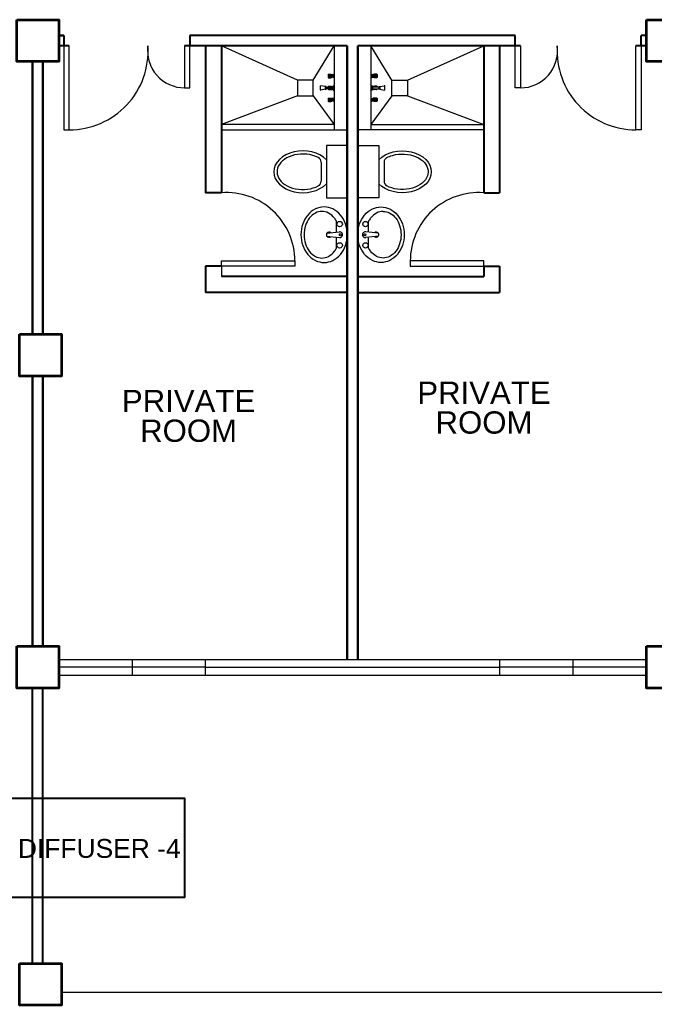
# Model space of a CAD drawing. Header units: millimetres. Extents: x 3 to 421, y 1 to 337.
# Drawn here: x 257.46 to 263.5, y 90.65 to 100.05 of the extents above; entities that cross this region are included whole.
import ezdxf

# ---------------------------------------------------------------- set-up
doc = ezdxf.new("R2010")
doc.units = ezdxf.units.MM
doc.header["$MEASUREMENT"] = 0
doc.layers.add('label', color=7, linetype='Continuous')
doc.layers.add('Legends', color=7, linetype='Continuous')
doc.styles.get("Standard").update_dxf_attribs({"font": 'arial.ttf'})
doc.styles.add('SWISSLT175', font='swissl.ttf', dxfattribs={"height": 0.175})

msp = doc.modelspace()

# ---------------------------------------------------------------- linework, layer by layer
at = {"color": 8, "lineweight": 25}
for p, q in [((257.8787, 99.8966), (257.8287, 99.8966)), ((257.8287, 99.8966), (257.8787, 99.8966)), ((257.8787, 99.8966), (257.8787, 99.7966)), ((262.1787, 99.8966), (259.0787, 99.8966)), ((259.0787, 99.8966), (259.0787, 99.7966)), ((262.1787, 99.7966), (262.1787, 99.8966)), ((263.4287, 99.8966), (263.3787, 99.8966)), ((263.3787, 99.7966), (263.3787, 99.8966)), ((257.9287, 99.7966), (257.8287, 99.7966)), ((260.5787, 99.7966), (259.0287, 99.7966)), ((260.5787, 93.9466), (260.5787, 99.7966)), ((260.5787, 99.7966), (260.5787, 93.9466)), ((260.6787, 93.9466), (260.6787, 99.7966)), ((260.6787, 99.7966), (260.6787, 93.9466)), ((262.2287, 99.7966), (260.6787, 99.7966)), ((263.4287, 99.7966), (263.3287, 99.7966)), ((257.5787, 97.0487), (257.5787, 99.6466)), ((257.5787, 99.6466), (257.5787, 97.0487)), ((257.6787, 97.0487), (257.6787, 99.6466)), ((257.6787, 99.6466), (257.6787, 97.0487)), ((260.5787, 97.411), (260.5787, 99.361)), ((257.5787, 94.0716), (257.5787, 96.6487)), ((257.5787, 96.6487), (257.5787, 94.0716)), ((257.6787, 94.0716), (257.6787, 96.6487)), ((257.6787, 96.6487), (257.6787, 94.0716)), ((257.5787, 91.0487), (257.5787, 93.6716)), ((257.6787, 91.0487), (257.6787, 93.6716))]:
    msp.add_line(p, q, dxfattribs=at)
at = {"color": 8, "lineweight": 25, "ltscale": 0.3}
for p, q in [((259.2287, 99.7966), (259.2287, 98.3966)), ((259.3787, 99.7966), (259.3787, 98.3966)), ((261.8787, 99.7966), (261.8787, 98.3966)), ((262.0287, 99.7966), (262.0287, 98.3966)), ((259.3787, 98.3966), (259.2287, 98.3966)), ((261.8787, 98.3966), (262.0287, 98.3966)), ((259.2287, 97.6966), (259.2287, 97.4466)), ((259.3787, 97.6966), (259.2287, 97.6966)), ((261.8787, 97.6966), (261.8787, 97.5966)), ((261.8787, 97.6966), (262.0287, 97.6966)), ((262.0287, 97.6966), (262.0287, 97.4466)), ((260.5787, 97.5966), (259.3787, 97.5966)), ((260.6787, 97.5966), (261.8787, 97.5966)), ((260.5787, 97.4466), (259.2287, 97.4466)), ((260.6787, 97.4466), (262.0287, 97.4466))]:
    msp.add_line(p, q, dxfattribs=at)
at = {"color": 8, "lineweight": 9}
for p, q in [((260.4537, 99.7966), (259.3787, 99.7966)), ((260.4537, 99.7966), (260.4537, 98.9966)), ((260.8037, 99.7966), (260.8037, 98.9966)), ((260.3965, 99.5234), (260.3984, 99.527)), ((260.3984, 99.527), (260.3984, 99.4936)), ((260.3984, 99.527), (260.4204, 99.527)), ((260.4204, 99.527), (260.4245, 99.5248)), ((260.4263, 99.5243), (260.4321, 99.5243)), ((260.4321, 99.5243), (260.4344, 99.5235)), ((260.4321, 99.5243), (260.4321, 99.4963)), ((260.453, 99.5273), (260.4461, 99.5239)), ((260.4461, 99.5239), (260.4461, 99.4966)), ((260.453, 99.5273), (260.453, 99.4932)), ((260.453, 99.5273), (260.4537, 99.5273)), ((260.4537, 99.5273), (260.4537, 99.4932)), ((260.8037, 99.5273), (260.8037, 99.4932)), ((260.8044, 99.5273), (260.8037, 99.5273)), ((260.8044, 99.5273), (260.8044, 99.4932)), ((260.8044, 99.5273), (260.8113, 99.5239)), ((260.8113, 99.5239), (260.8113, 99.4966)), ((260.8253, 99.5243), (260.823, 99.5235)), ((260.8253, 99.5243), (260.8253, 99.4963)), ((260.8311, 99.5243), (260.8253, 99.5243)), ((260.837, 99.527), (260.8329, 99.5248)), ((260.859, 99.527), (260.837, 99.527)), ((260.859, 99.527), (260.859, 99.4936)), ((260.8609, 99.5234), (260.859, 99.527)), ((260.395, 99.5234), (260.395, 99.4972)), ((260.395, 99.5234), (260.3965, 99.5234)), ((260.395, 99.4972), (260.3965, 99.4972)), ((260.3965, 99.5234), (260.3965, 99.4972)), ((260.3965, 99.4972), (260.3984, 99.4936)), ((260.3984, 99.4936), (260.4204, 99.4936)), ((260.4071, 99.5163), (260.4193, 99.5163)), ((260.4071, 99.5042), (260.4193, 99.5042)), ((260.4072, 99.5234), (260.4194, 99.5234)), ((260.4072, 99.4972), (260.4194, 99.4972)), ((260.4204, 99.5235), (260.4204, 99.5162)), ((260.4204, 99.4971), (260.4204, 99.5044)), ((260.4204, 99.4936), (260.4245, 99.4958)), ((260.4263, 99.4963), (260.4321, 99.4963)), ((260.4321, 99.4963), (260.4344, 99.497)), ((260.4344, 99.5235), (260.4344, 99.497)), ((260.4461, 99.5216), (260.4344, 99.5216)), ((260.4461, 99.4989), (260.4344, 99.4989)), ((260.453, 99.4932), (260.4461, 99.4966)), ((260.453, 99.4932), (260.4537, 99.4932)), ((260.8044, 99.4932), (260.8037, 99.4932)), ((260.8044, 99.4932), (260.8113, 99.4966)), ((260.8113, 99.5216), (260.823, 99.5216)), ((260.8113, 99.4989), (260.823, 99.4989)), ((260.823, 99.5235), (260.823, 99.497)), ((260.8253, 99.4963), (260.823, 99.497)), ((260.8311, 99.4963), (260.8253, 99.4963)), ((260.837, 99.4936), (260.8329, 99.4958)), ((260.837, 99.5235), (260.837, 99.5162)), ((260.837, 99.4971), (260.837, 99.5044)), ((260.859, 99.4936), (260.837, 99.4936)), ((260.8502, 99.5234), (260.838, 99.5234)), ((260.8502, 99.4972), (260.838, 99.4972)), ((260.8503, 99.5163), (260.8381, 99.5163)), ((260.8503, 99.5042), (260.8381, 99.5042)), ((260.8609, 99.4972), (260.859, 99.4936)), ((260.8609, 99.5234), (260.8609, 99.4972)), ((260.8624, 99.5234), (260.8609, 99.5234)), ((260.8624, 99.4972), (260.8609, 99.4972)), ((260.8624, 99.5234), (260.8624, 99.4972)), ((260.3218, 99.3773), (260.3218, 99.416)), ((260.3683, 99.409), (260.3264, 99.4175)), ((260.3683, 99.3843), (260.3264, 99.3758)), ((260.3759, 99.409), (260.3683, 99.409)), ((260.3683, 99.409), (260.3683, 99.3843)), ((260.3683, 99.409), (260.3683, 99.3843)), ((260.3683, 99.3843), (260.3759, 99.3843)), ((260.3759, 99.3843), (260.3759, 99.409)), ((260.3759, 99.4042), (260.4383, 99.4042)), ((260.4383, 99.3891), (260.3759, 99.3891)), ((260.395, 99.4097), (260.395, 99.4042)), ((260.395, 99.4097), (260.3965, 99.4097)), ((260.395, 99.3891), (260.395, 99.3836)), ((260.395, 99.3836), (260.3965, 99.3836)), ((260.3965, 99.4097), (260.3984, 99.4133)), ((260.3965, 99.4097), (260.3965, 99.4042)), ((260.3965, 99.3891), (260.3965, 99.3836)), ((260.3965, 99.3836), (260.3984, 99.38)), ((260.3984, 99.4133), (260.3984, 99.4042)), ((260.3984, 99.4133), (260.4204, 99.4133)), ((260.3984, 99.3891), (260.3984, 99.38)), ((260.3984, 99.38), (260.4204, 99.38)), ((260.4072, 99.4097), (260.4194, 99.4097)), ((260.4072, 99.3836), (260.4194, 99.3836)), ((260.4204, 99.4133), (260.4245, 99.4111)), ((260.4204, 99.4099), (260.4204, 99.4042)), ((260.4204, 99.3834), (260.4204, 99.3891)), ((260.4204, 99.38), (260.4244, 99.3822)), ((260.4262, 99.4107), (260.4321, 99.4107)), ((260.4262, 99.3826), (260.4321, 99.3826)), ((260.4321, 99.4107), (260.4321, 99.4042)), ((260.4321, 99.4107), (260.4344, 99.4099)), ((260.4321, 99.3891), (260.4321, 99.3826)), ((260.4321, 99.3826), (260.4344, 99.3834)), ((260.4344, 99.4099), (260.4344, 99.4042)), ((260.4383, 99.408), (260.4344, 99.408)), ((260.4344, 99.3891), (260.4344, 99.3834)), ((260.4383, 99.3853), (260.4344, 99.3853)), ((260.4383, 99.3793), (260.4383, 99.414)), ((260.4383, 99.414), (260.4479, 99.414)), ((260.4383, 99.4042), (260.4383, 99.3891)), ((260.4479, 99.3793), (260.4383, 99.3793)), ((260.4479, 99.414), (260.4537, 99.4256)), ((260.4479, 99.3793), (260.4479, 99.414)), ((260.4479, 99.414), (260.4479, 99.3793)), ((260.4537, 99.3677), (260.4479, 99.3793)), ((260.4537, 99.4256), (260.4537, 99.3677)), ((260.8095, 99.414), (260.8037, 99.4256)), ((260.8037, 99.4256), (260.8037, 99.3677)), ((260.8037, 99.3677), (260.8095, 99.3793)), ((260.8095, 99.3793), (260.8095, 99.414)), ((260.8191, 99.414), (260.8095, 99.414)), ((260.8095, 99.414), (260.8095, 99.3793)), ((260.8095, 99.3793), (260.8191, 99.3793)), ((260.8191, 99.3793), (260.8191, 99.414)), ((260.8191, 99.408), (260.823, 99.408)), ((260.8815, 99.4042), (260.8191, 99.4042)), ((260.8191, 99.4042), (260.8191, 99.3891)), ((260.8191, 99.3891), (260.8815, 99.3891)), ((260.8191, 99.3853), (260.823, 99.3853)), ((260.8253, 99.4107), (260.823, 99.4099)), ((260.823, 99.4099), (260.823, 99.4042)), ((260.823, 99.3891), (260.823, 99.3834)), ((260.8253, 99.3826), (260.823, 99.3834)), ((260.8253, 99.4107), (260.8253, 99.4042)), ((260.8312, 99.4107), (260.8253, 99.4107)), ((260.8253, 99.3891), (260.8253, 99.3826)), ((260.8312, 99.3826), (260.8253, 99.3826)), ((260.837, 99.4133), (260.8329, 99.4111)), ((260.837, 99.38), (260.833, 99.3822)), ((260.859, 99.4133), (260.837, 99.4133)), ((260.837, 99.4099), (260.837, 99.4042)), ((260.837, 99.3834), (260.837, 99.3891)), ((260.859, 99.38), (260.837, 99.38)), ((260.8502, 99.4097), (260.838, 99.4097)), ((260.8502, 99.3836), (260.838, 99.3836)), ((260.859, 99.4133), (260.859, 99.4042)), ((260.8609, 99.4097), (260.859, 99.4133)), ((260.859, 99.3891), (260.859, 99.38)), ((260.8609, 99.3836), (260.859, 99.38)), ((260.8609, 99.4097), (260.8609, 99.4042)), ((260.8624, 99.4097), (260.8609, 99.4097)), ((260.8609, 99.3891), (260.8609, 99.3836)), ((260.8624, 99.3836), (260.8609, 99.3836)), ((260.8624, 99.4097), (260.8624, 99.4042)), ((260.8624, 99.3891), (260.8624, 99.3836)), ((260.8815, 99.409), (260.8891, 99.409)), ((260.8815, 99.3843), (260.8815, 99.409)), ((260.8891, 99.3843), (260.8815, 99.3843)), ((260.8891, 99.409), (260.931, 99.4175)), ((260.8891, 99.409), (260.8891, 99.3843)), ((260.8891, 99.409), (260.8891, 99.3843)), ((260.8891, 99.3843), (260.931, 99.3758)), ((260.9356, 99.3773), (260.9356, 99.416)), ((260.395, 99.2961), (260.3965, 99.2961)), ((260.395, 99.2961), (260.395, 99.2699)), ((260.395, 99.2699), (260.3965, 99.2699)), ((260.3965, 99.2961), (260.3984, 99.2997)), ((260.3965, 99.2961), (260.3965, 99.2699)), ((260.3965, 99.2699), (260.3984, 99.2663)), ((260.3984, 99.2997), (260.4204, 99.2997)), ((260.3984, 99.2997), (260.3984, 99.2663)), ((260.3984, 99.2663), (260.4204, 99.2663)), ((260.4071, 99.2891), (260.4192, 99.2891)), ((260.4071, 99.277), (260.4192, 99.277)), ((260.4072, 99.2961), (260.4194, 99.2961)), ((260.4072, 99.2699), (260.4193, 99.2699)), ((260.4204, 99.2997), (260.4244, 99.2975)), ((260.4204, 99.2962), (260.4204, 99.2889)), ((260.4204, 99.2698), (260.4204, 99.2771)), ((260.4204, 99.2663), (260.4244, 99.2685)), ((260.4262, 99.297), (260.4321, 99.297)), ((260.4262, 99.269), (260.4321, 99.269)), ((260.4321, 99.297), (260.4321, 99.269)), ((260.4321, 99.297), (260.4344, 99.2963)), ((260.4321, 99.269), (260.4344, 99.2698)), ((260.4344, 99.2963), (260.4344, 99.2698)), ((260.4461, 99.2944), (260.4344, 99.2944)), ((260.4461, 99.2716), (260.4344, 99.2716)), ((260.4529, 99.3001), (260.4461, 99.2966)), ((260.4461, 99.2966), (260.4461, 99.2694)), ((260.4529, 99.266), (260.4461, 99.2694)), ((260.4529, 99.3001), (260.4537, 99.3001)), ((260.4529, 99.3001), (260.4529, 99.266)), ((260.4529, 99.266), (260.4537, 99.266)), ((260.4537, 99.3001), (260.4537, 99.266)), ((260.8045, 99.3001), (260.8037, 99.3001)), ((260.8037, 99.3001), (260.8037, 99.266)), ((260.8045, 99.266), (260.8037, 99.266)), ((260.8045, 99.3001), (260.8113, 99.2966)), ((260.8045, 99.3001), (260.8045, 99.266)), ((260.8045, 99.266), (260.8113, 99.2694)), ((260.8113, 99.2966), (260.8113, 99.2694)), ((260.8113, 99.2944), (260.823, 99.2944)), ((260.8113, 99.2716), (260.823, 99.2716)), ((260.8253, 99.297), (260.823, 99.2963)), ((260.823, 99.2963), (260.823, 99.2698)), ((260.8253, 99.269), (260.823, 99.2698)), ((260.8312, 99.297), (260.8253, 99.297)), ((260.8253, 99.297), (260.8253, 99.269)), ((260.8312, 99.269), (260.8253, 99.269)), ((260.837, 99.2997), (260.833, 99.2975)), ((260.837, 99.2663), (260.833, 99.2685)), ((260.859, 99.2997), (260.837, 99.2997)), ((260.837, 99.2962), (260.837, 99.2889)), ((260.837, 99.2698), (260.837, 99.2771)), ((260.859, 99.2663), (260.837, 99.2663)), ((260.8502, 99.2961), (260.838, 99.2961)), ((260.8502, 99.2699), (260.8381, 99.2699)), ((260.8503, 99.2891), (260.8382, 99.2891)), ((260.8503, 99.277), (260.8382, 99.277)), ((260.8609, 99.2961), (260.859, 99.2997)), ((260.859, 99.2997), (260.859, 99.2663)), ((260.8609, 99.2699), (260.859, 99.2663)), ((260.8624, 99.2961), (260.8609, 99.2961)), ((260.8609, 99.2961), (260.8609, 99.2699)), ((260.8624, 99.2699), (260.8609, 99.2699)), ((260.8624, 99.2961), (260.8624, 99.2699)), ((260.5787, 98.8466), (260.3787, 98.8466)), ((260.3787, 98.8466), (260.3787, 98.3466)), ((260.5787, 98.3466), (260.5787, 98.8466)), ((260.6787, 98.8466), (260.8787, 98.8466)), ((260.6787, 98.3466), (260.6787, 98.8466)), ((260.8787, 98.8466), (260.8787, 98.3466)), ((260.3287, 98.6872), (260.3287, 98.5063)), ((260.9287, 98.6872), (260.9287, 98.5063)), ((260.3787, 98.3466), (260.5787, 98.3466)), ((260.8787, 98.3466), (260.6787, 98.3466)), ((260.4767, 98.021), (260.4767, 98.1233)), ((260.7807, 98.021), (260.7807, 98.1233)), ((260.3808, 98.0111), (260.5027, 98.0245)), ((260.8766, 98.0111), (260.7547, 98.0245)), ((260.3808, 97.9821), (260.5027, 97.9688)), ((260.8766, 97.9821), (260.7547, 97.9688)), ((257.8287, 93.9466), (260.5787, 93.9466)), ((257.8287, 93.9466), (257.8287, 93.7966)), ((258.5287, 93.9466), (258.5287, 93.7966)), ((259.2287, 93.7966), (259.2287, 93.9466)), ((260.5787, 93.9466), (260.6787, 93.9466)), ((260.6787, 93.9466), (263.4287, 93.9466)), ((262.0287, 93.9466), (262.0287, 93.7966)), ((262.7287, 93.9466), (262.7287, 93.7966)), ((263.4287, 93.7966), (263.4287, 93.9466)), ((259.2287, 93.8716), (257.8287, 93.8716)), ((257.8287, 93.7966), (260.6787, 93.7966)), ((259.2287, 93.8716), (262.0287, 93.8716)), ((260.5787, 93.7966), (263.4287, 93.7966)), ((263.4287, 93.8716), (262.0287, 93.8716)), ((273.1787, 90.7716), (257.8537, 90.7716))]:
    msp.add_line(p, q, dxfattribs=at)
at = {"color": 8, "lineweight": 9, "ltscale": 0.3}
for p, q in [((260.1037, 99.4716), (259.3787, 99.7966)), ((260.2537, 99.4716), (260.4537, 99.7966)), ((261.0037, 99.4716), (260.8037, 99.7966)), ((261.1537, 99.4716), (261.8787, 99.7966)), ((260.1037, 99.3216), (259.3787, 99.0466)), ((260.2537, 99.3216), (260.4537, 99.0466)), ((261.0037, 99.3216), (260.8037, 99.0466)), ((261.1537, 99.3216), (261.8787, 99.0466))]:
    msp.add_line(p, q, dxfattribs=at)
at = {"color": 8, "lineweight": 13, "ltscale": 0.3}
msp.add_line((259.3787, 97.6966), (259.3787, 97.5966), dxfattribs=at)
at = {"color": 8, "lineweight": 35}
for points in [[(257.4287, 100.0466), (257.8287, 100.0466), (257.8287, 99.6466), (257.4287, 99.6466)], [(263.4287, 100.0466), (263.8287, 100.0466), (263.8287, 99.6466), (263.4287, 99.6466)], [(257.4537, 97.0487), (257.8537, 97.0487), (257.8537, 96.6487), (257.4537, 96.6487)], [(257.4287, 94.0716), (257.8287, 94.0716), (257.8287, 93.6716), (257.4287, 93.6716)], [(263.4287, 94.0716), (263.8287, 94.0716), (263.8287, 93.6716), (263.4287, 93.6716)], [(257.4537, 91.0487), (257.8537, 91.0487), (257.8537, 90.6487), (257.4537, 90.6487)]]:
    msp.add_lwpolyline(points, close=True, dxfattribs=at)
at = {"color": 8, "lineweight": 13, "ltscale": 0.03}
for points in [[(257.9287, 99.7966), (257.8787, 99.7966), (257.8787, 98.9966), (257.9287, 98.9966)], [(259.0787, 99.7966), (259.0287, 99.7966), (259.0287, 99.3966), (259.0787, 99.3966)], [(262.1787, 99.7966), (262.2287, 99.7966), (262.2287, 99.3966), (262.1787, 99.3966)], [(263.3287, 99.7966), (263.3787, 99.7966), (263.3787, 98.9966), (263.3287, 98.9966)], [(259.3787, 97.6966), (259.3787, 97.7466), (260.0787, 97.7466), (260.0787, 97.6966)], [(261.8787, 97.6966), (261.8787, 97.7466), (261.1787, 97.7466), (261.1787, 97.6966)]]:
    msp.add_lwpolyline(points, close=True, dxfattribs=at)
at = {"color": 8, "lineweight": 9, "ltscale": 0.03}
for points in [[(260.2537, 99.3216), (260.2537, 99.4716), (260.1037, 99.4716), (260.1037, 99.3216)], [(261.0037, 99.3216), (261.0037, 99.4716), (261.1537, 99.4716), (261.1537, 99.3216)]]:
    msp.add_lwpolyline(points, close=True, dxfattribs=at)
at = {"color": 8, "lineweight": 9, "ltscale": 0.3}
for points in [[(260.4537, 99.0466), (259.3787, 99.0466), (259.3787, 98.9966), (260.5787, 98.9966), (260.5787, 98.9966)], [(260.8037, 99.0466), (261.8787, 99.0466), (261.8787, 98.9966), (260.6787, 98.9966), (260.6787, 98.9966)]]:
    msp.add_lwpolyline(points, dxfattribs=at)
at = {"color": 8, "lineweight": 9}
for points in [[(260.3577, 98.2616, 0.11576), (260.2752, 98.2423, 0.104047), (260.2014, 98.184, 0.090875), (260.1541, 98.1001, 0.083344), (260.1367, 97.9966, 0.083344), (260.1541, 97.8932, 0.090875), (260.2014, 97.8093, 0.104047), (260.2752, 97.751, 0.11576), (260.3577, 97.7316, 0.11576), (260.4402, 97.751, 0.104047), (260.514, 97.8093, 0.090875), (260.5613, 97.8932, 0.083344), (260.5787, 97.9966, 0.083344), (260.5613, 98.1001, 0.090875), (260.514, 98.184, 0.104047), (260.4402, 98.2423, 0.11576)], [(260.8997, 98.2616, -0.11576), (260.9822, 98.2423, -0.104047), (261.056, 98.184, -0.090875), (261.1033, 98.1001, -0.083344), (261.1207, 97.9966, -0.083344), (261.1033, 97.8932, -0.090875), (261.056, 97.8093, -0.104047), (260.9822, 97.751, -0.11576), (260.8997, 97.7316, -0.11576), (260.8172, 97.751, -0.104047), (260.7434, 97.8093, -0.090875), (260.6961, 97.8932, -0.083344), (260.6787, 97.9966, -0.083344), (260.6961, 98.1001, -0.090875), (260.7434, 98.184, -0.104047), (260.8172, 98.2423, -0.11576)]]:
    msp.add_lwpolyline(points, format="xyb", close=True, dxfattribs=at)
for points in [[(260.3367, 98.2191, 0.124838), (260.2741, 98.2033, 0.105788), (260.2165, 98.154, 0.086697), (260.1802, 98.0842, 0.076776), (260.1667, 97.9966, 0.076776), (260.1802, 97.9091, 0.086697), (260.2165, 97.8393, 0.105788), (260.2741, 97.79, 0.124838), (260.3367, 97.7741, 0.124838), (260.3993, 97.79, 0.105788), (260.4569, 97.8393, 0.040067), (260.4767, 97.87), (260.4767, 97.9723, 0.040067)], [(260.9207, 98.2191, -0.124838), (260.9833, 98.2033, -0.105788), (261.0409, 98.154, -0.086697), (261.0772, 98.0842, -0.076776), (261.0907, 97.9966, -0.076776), (261.0772, 97.9091, -0.086697), (261.0409, 97.8393, -0.105788), (260.9833, 97.79, -0.124838), (260.9207, 97.7741, -0.124838), (260.8581, 97.79, -0.105788), (260.8005, 97.8393, -0.040067), (260.7807, 97.87), (260.7807, 97.9723, -0.040067)]]:
    msp.add_lwpolyline(points, format="xyb", dxfattribs=at)
for centre, radius in [((260.5057, 98.0982), 0.0255), ((260.7517, 98.0982), 0.0255), ((260.5122, 97.9966), 0.0095), ((260.7452, 97.9966), 0.0095), ((260.5057, 97.895), 0.0255), ((260.7517, 97.895), 0.0255)]:
    msp.add_circle(centre, radius, dxfattribs=at)
at = {"color": 8, "lineweight": 13, "ltscale": 0.03}
for centre, radius, start, end in [((257.9287, 99.7482), 0.7516, 270, 3.69522), ((259.0287, 99.7498), 0.3531, 172.37185, 270), ((262.2287, 99.7498), 0.3531, 270, 7.62815), ((263.3287, 99.7482), 0.7516, 176.30478, 270), ((259.4269, 97.7466), 0.6518, 0, 94.24219), ((261.8305, 97.7466), 0.6518, 85.75781, 180)]:
    msp.add_arc(centre, radius, start, end, dxfattribs=at)
at = {"color": 8, "lineweight": 9}
for centre, radius, start, end in [((260.2787, 98.6872), 0.05, 0, 61.84994), ((260.9787, 98.6872), 0.05, 118.15006, 180), ((260.2787, 98.5063), 0.05, 298.00836, 360), ((260.9787, 98.5063), 0.05, 180, 241.99164), ((260.3367, 98.0879), 0.1313, 61.53644, 90), ((260.9207, 98.0879), 0.1313, 90, 118.46356), ((260.3129, 98.0439), 0.1812, 37.38145, 61.53644), ((260.2754, 98.0153), 0.2284, 28.20375, 37.38145), ((260.982, 98.0153), 0.2284, 142.61855, 151.79625), ((260.9445, 98.0439), 0.1812, 118.46356, 142.61855), ((260.4037, 97.9966), 0.025, 48.79782, 143.69319), ((260.5057, 97.9966), 0.028, 263.75449, 96.24551), ((260.7517, 97.9966), 0.028, 83.75449, 276.24551), ((260.8537, 97.9966), 0.025, 36.30681, 131.20218), ((260.4037, 97.9966), 0.025, 161.37929, 198.62071), ((260.4745, 97.9966), 0.0948, 171.20259, 188.79741), ((260.4037, 97.9966), 0.025, 216.30681, 311.20218), ((260.8537, 97.9966), 0.025, 228.79782, 323.69319), ((260.7829, 97.9966), 0.0948, 351.20259, 8.79741), ((260.8537, 97.9966), 0.025, 341.37929, 18.62071)]:
    msp.add_arc(centre, radius, start, end, dxfattribs=at)
for centre, major_axis, ratio, start_param, end_param in [((260.408, 99.536), (0.00896, 0.00896), 1, 3.15309, 3.864175), ((260.4194, 99.5272), (-0.00268, 0.00268), 1, 2.356082, 2.983721), ((260.4133, 99.5385), (-0.0118, 0.0118), 1, 2.876824, 3.009049), ((260.4263, 99.5281), (-0.00268, 0.00268), 1, 1.862141, 2.356082), ((260.4029, 99.5103), (0.00268, 0.00268), 1, 1.643677, 3.068487), ((260.408, 99.4846), (-0.00896, 0.00896), 1, -0.722807, -0.011722), ((260.4079, 99.5059), (0.00738, 0.00738), 1, 0.858879, 1.643677), ((260.4079, 99.5146), (-0.00738, 0.00738), 1, 1.497691, 2.282489), ((260.4193, 99.5126), (0.00268, 0.00268), 1, 0.157647, 0.785286), ((260.4193, 99.508), (0.00268, 0.00268), 1, 3.926878, 4.554518), ((260.4194, 99.4934), (-0.00268, 0.00268), 1, -1.41315, -0.785511), ((260.4141, 99.5055), (-0.00887, 0.00887), 1, 4.509022, 4.870036), ((260.4141, 99.5151), (-0.00887, 0.00887), 1, 2.983721, 3.344735), ((260.4133, 99.482), (0.0118, 0.0118), 1, 0.132318, 0.264544), ((260.4263, 99.4925), (-0.00268, 0.00268), 1, -0.785511, -0.291569), ((260.4214, 99.5103), (0.00268, 0.00268), 1, 4.915531, 6.079819), ((260.325, 99.3793), (-0.00268, 0.00268), 1, 1.354119, 2.724181), ((260.408, 99.4224), (0.00896, 0.00896), 1, 3.15309, 3.864175), ((260.408, 99.3709), (0.00896, 0.00896), 1, 0.847989, 1.559075), ((260.4194, 99.4135), (0.00268, 0.00268), 1, 3.926878, 4.554518), ((260.4194, 99.3798), (0.00268, 0.00268), 1, 0.157647, 0.785286), ((260.4133, 99.4249), (-0.0118, 0.0118), 1, 2.876824, 3.009049), ((260.4133, 99.3684), (-0.0118, 0.0118), 1, -1.438478, -1.306252), ((260.4262, 99.3788), (0.00268, 0.00268), 1, 0.785286, 1.279227), ((260.4262, 99.4145), (0.00268, 0.00268), 1, 3.432937, 3.926878), ((260.9324, 99.414), (-0.00268, -0.00268), 1, 2.92514, 4.295202), ((260.4028, 99.283), (0.00268, 0.00268), 1, 1.643677, 3.068487), ((260.408, 99.3087), (0.00896, 0.00896), 1, 3.15309, 3.864175), ((260.408, 99.2573), (-0.00896, 0.00896), 1, -0.722807, -0.011722), ((260.4079, 99.2787), (0.00738, 0.00738), 1, 0.858879, 1.643677), ((260.4079, 99.2874), (-0.00738, 0.00738), 1, 1.497691, 2.282489), ((260.4192, 99.2853), (0.00268, 0.00268), 1, 0.157647, 0.785286), ((260.4192, 99.2807), (0.00268, 0.00268), 1, 3.926878, 4.554518), ((260.4193, 99.2661), (-0.00268, 0.00268), 1, -1.41315, -0.785511), ((260.4194, 99.2999), (-0.00268, 0.00268), 1, 2.356082, 2.983721), ((260.4141, 99.2782), (-0.00887, 0.00887), 1, 4.509022, 4.870036), ((260.4141, 99.2878), (-0.00887, 0.00887), 1, 2.983721, 3.344735), ((260.4133, 99.3113), (0.0118, 0.0118), 1, 4.44762, 4.579846), ((260.4133, 99.2548), (0.0118, 0.0118), 1, 0.132318, 0.264544), ((260.4262, 99.3008), (-0.00268, 0.00268), 1, 1.862141, 2.356082), ((260.4262, 99.2652), (-0.00268, 0.00268), 1, -0.785511, -0.291569), ((260.4214, 99.283), (0.00268, 0.00268), 1, 4.915531, 6.079819), ((260.1537, 98.5966), (0.275, 0), 0.727273, 0.612555, 5.670631)]:
    msp.add_ellipse(centre, major_axis=major_axis, ratio=ratio, start_param=start_param, end_param=end_param, dxfattribs=at)
at = {"color": 8, "lineweight": 9, "extrusion": (2.88216e-41, -4.99074e-41, -1)}
for centre, major_axis, start_param, end_param in [((260.8311, 99.5281), (0.00268, -0.00268), 0.291344, 0.785286), ((260.8441, 99.5385), (-0.0118, -0.0118), -0.264769, -0.132543), ((260.838, 99.5272), (-0.00268, -0.00268), -0.785511, -0.157871), ((260.8494, 99.536), (-0.00896, -0.00896), -1.559299, -0.848214), ((260.8311, 99.4925), (0.00268, -0.00268), 3.926878, 4.42082), ((260.836, 99.5103), (-0.00268, -0.00268), 0.203142, 1.36743), ((260.8433, 99.5055), (-0.00887, -0.00887), 1.36743, 1.728443), ((260.8433, 99.5151), (0.00887, -0.00887), 1.412925, 1.773938), ((260.8441, 99.482), (-0.0118, -0.0118), 1.703115, 1.83534), ((260.838, 99.4934), (0.00268, -0.00268), 3.299239, 3.926878), ((260.8381, 99.5126), (0.00268, -0.00268), 3.299239, 3.926878), ((260.8381, 99.508), (0.00268, -0.00268), 0.785286, 1.412925), ((260.8494, 99.4846), (0.00896, -0.00896), 3.989582, 4.700667), ((260.8495, 99.5059), (0.00738, -0.00738), 4.000472, 4.78527), ((260.8495, 99.5146), (-0.00738, -0.00738), 4.639283, 5.424081), ((260.8545, 99.5103), (0.00268, -0.00268), 4.78527, 6.21008), ((260.8312, 99.4145), (-0.00268, -0.00268), -1.279452, -0.785511), ((260.8312, 99.3788), (0.00268, -0.00268), 3.926878, 4.42082), ((260.8441, 99.4249), (0.0118, -0.0118), 1.306028, 1.438253), ((260.8441, 99.3684), (0.0118, -0.0118), 3.273911, 3.406137), ((260.838, 99.4135), (-0.00268, -0.00268), -0.785511, -0.157871), ((260.838, 99.3798), (0.00268, -0.00268), 3.299239, 3.926878), ((260.8494, 99.4224), (0.00896, -0.00896), 0.011497, 0.722582), ((260.8494, 99.3709), (-0.00896, -0.00896), 2.418785, 3.129871), ((260.9324, 99.3793), (0.00268, -0.00268), 6.066508, 7.43657), ((260.8312, 99.3008), (-0.00268, -0.00268), -1.279452, -0.785511), ((260.8312, 99.2652), (-0.00268, -0.00268), 2.356082, 2.850023), ((260.836, 99.283), (-0.00268, -0.00268), 0.203142, 1.36743), ((260.8433, 99.2782), (0.00887, -0.00887), 2.938226, 3.299239), ((260.8433, 99.2878), (-0.00887, -0.00887), -0.157871, 0.203142), ((260.8441, 99.3113), (-0.0118, -0.0118), -0.264769, -0.132543), ((260.8441, 99.2548), (-0.0118, -0.0118), 1.703115, 1.83534), ((260.838, 99.2999), (0.00268, -0.00268), 0.785286, 1.412925), ((260.8381, 99.2661), (-0.00268, -0.00268), 1.728443, 2.356082), ((260.8382, 99.2853), (0.00268, -0.00268), 3.299239, 3.926878), ((260.8382, 99.2807), (0.00268, -0.00268), 0.785286, 1.412925), ((260.8494, 99.3087), (-0.00896, -0.00896), -1.559299, -0.848214), ((260.8494, 99.2573), (-0.00896, -0.00896), 2.418785, 3.129871), ((260.8495, 99.2787), (0.00738, -0.00738), 4.000472, 4.78527), ((260.8495, 99.2874), (0.00738, -0.00738), 6.21008, 6.994878), ((260.8546, 99.283), (-0.00268, -0.00268), 3.214474, 4.639283)]:
    msp.add_ellipse(centre, major_axis=major_axis, ratio=1, start_param=start_param, end_param=end_param, dxfattribs=at)
at = {"color": 8, "lineweight": 9, "extrusion": (-2.88216e-41, -4.99074e-41, -1)}
msp.add_ellipse((260.325, 99.414), major_axis=(-0.00268, 0.00268), ratio=1, start_param=6.066732, end_param=7.436794, dxfattribs=at)
at = {"color": 8, "lineweight": 9, "extrusion": (0, 0, -1)}
msp.add_ellipse((261.1037, 98.5966), major_axis=(-0.275, 0), ratio=0.727273, start_param=0.612555, end_param=5.670631, dxfattribs=at)
at = {"color": 8, "lineweight": 9}
for points in [[(260.3023, 98.7313), (260.2859, 98.7401), (260.2678, 98.7475), (260.1767, 98.7744), (260.0894, 98.7693), (259.9579, 98.7115), (259.9165, 98.6614), (259.9031, 98.5633), (259.929, 98.5112), (260.0402, 98.4371), (260.1239, 98.4193), (260.2377, 98.4349), (260.2726, 98.4464), (260.3022, 98.4621)], [(260.9551, 98.7313), (260.9715, 98.7401), (260.9896, 98.7475), (261.0807, 98.7744), (261.168, 98.7693), (261.2995, 98.7115), (261.3409, 98.6614), (261.3543, 98.5633), (261.3284, 98.5112), (261.2172, 98.4371), (261.1335, 98.4193), (261.0197, 98.4349), (260.9848, 98.4464), (260.9552, 98.4621)]]:
    msp.add_open_spline(points, degree=3, knots=[0.937253, 0.937253, 0.937253, 0.937253, 1.185372, 1.185372, 2.113864, 2.113864, 3.042356, 3.042356, 3.970847, 3.970847, 4.899339, 4.899339, 5.346062, 5.346062, 5.346062, 5.346062], dxfattribs=at)
at = {"layer": 'Legends'}
msp.add_lwpolyline([(257.3342, 92.6249), (259.0262, 92.6249), (259.0262, 91.6758), (257.3342, 91.6758)], close=True, dxfattribs=at)

# ---------------------------------------------------------------- texts
at = {"layer": 'label', "color": 8, "lineweight": 9, "ltscale": 0.4, "char_height": 0.2125, "attachment_point": 5, "line_spacing_factor": 0.8, "style": 'SWISSLT175'}
for insert in [(259.0659, 96.2678), (261.8809, 96.3463)]:
    msp.add_mtext('PRIVATE ^JROOM', dxfattribs=dict(at, insert=insert))
at = {"layer": 'Legends', "linetype": 'Continuous', "lineweight": 25, "insert": (257.4396, 92.2343), "char_height": 0.18, "attachment_point": 1}
msp.add_mtext_dynamic_manual_height_columns('DIFFUSER -4', width=1.77294, gutter_width=1.011, heights=[0], dxfattribs=at)

doc.saveas('drawing.dxf')
